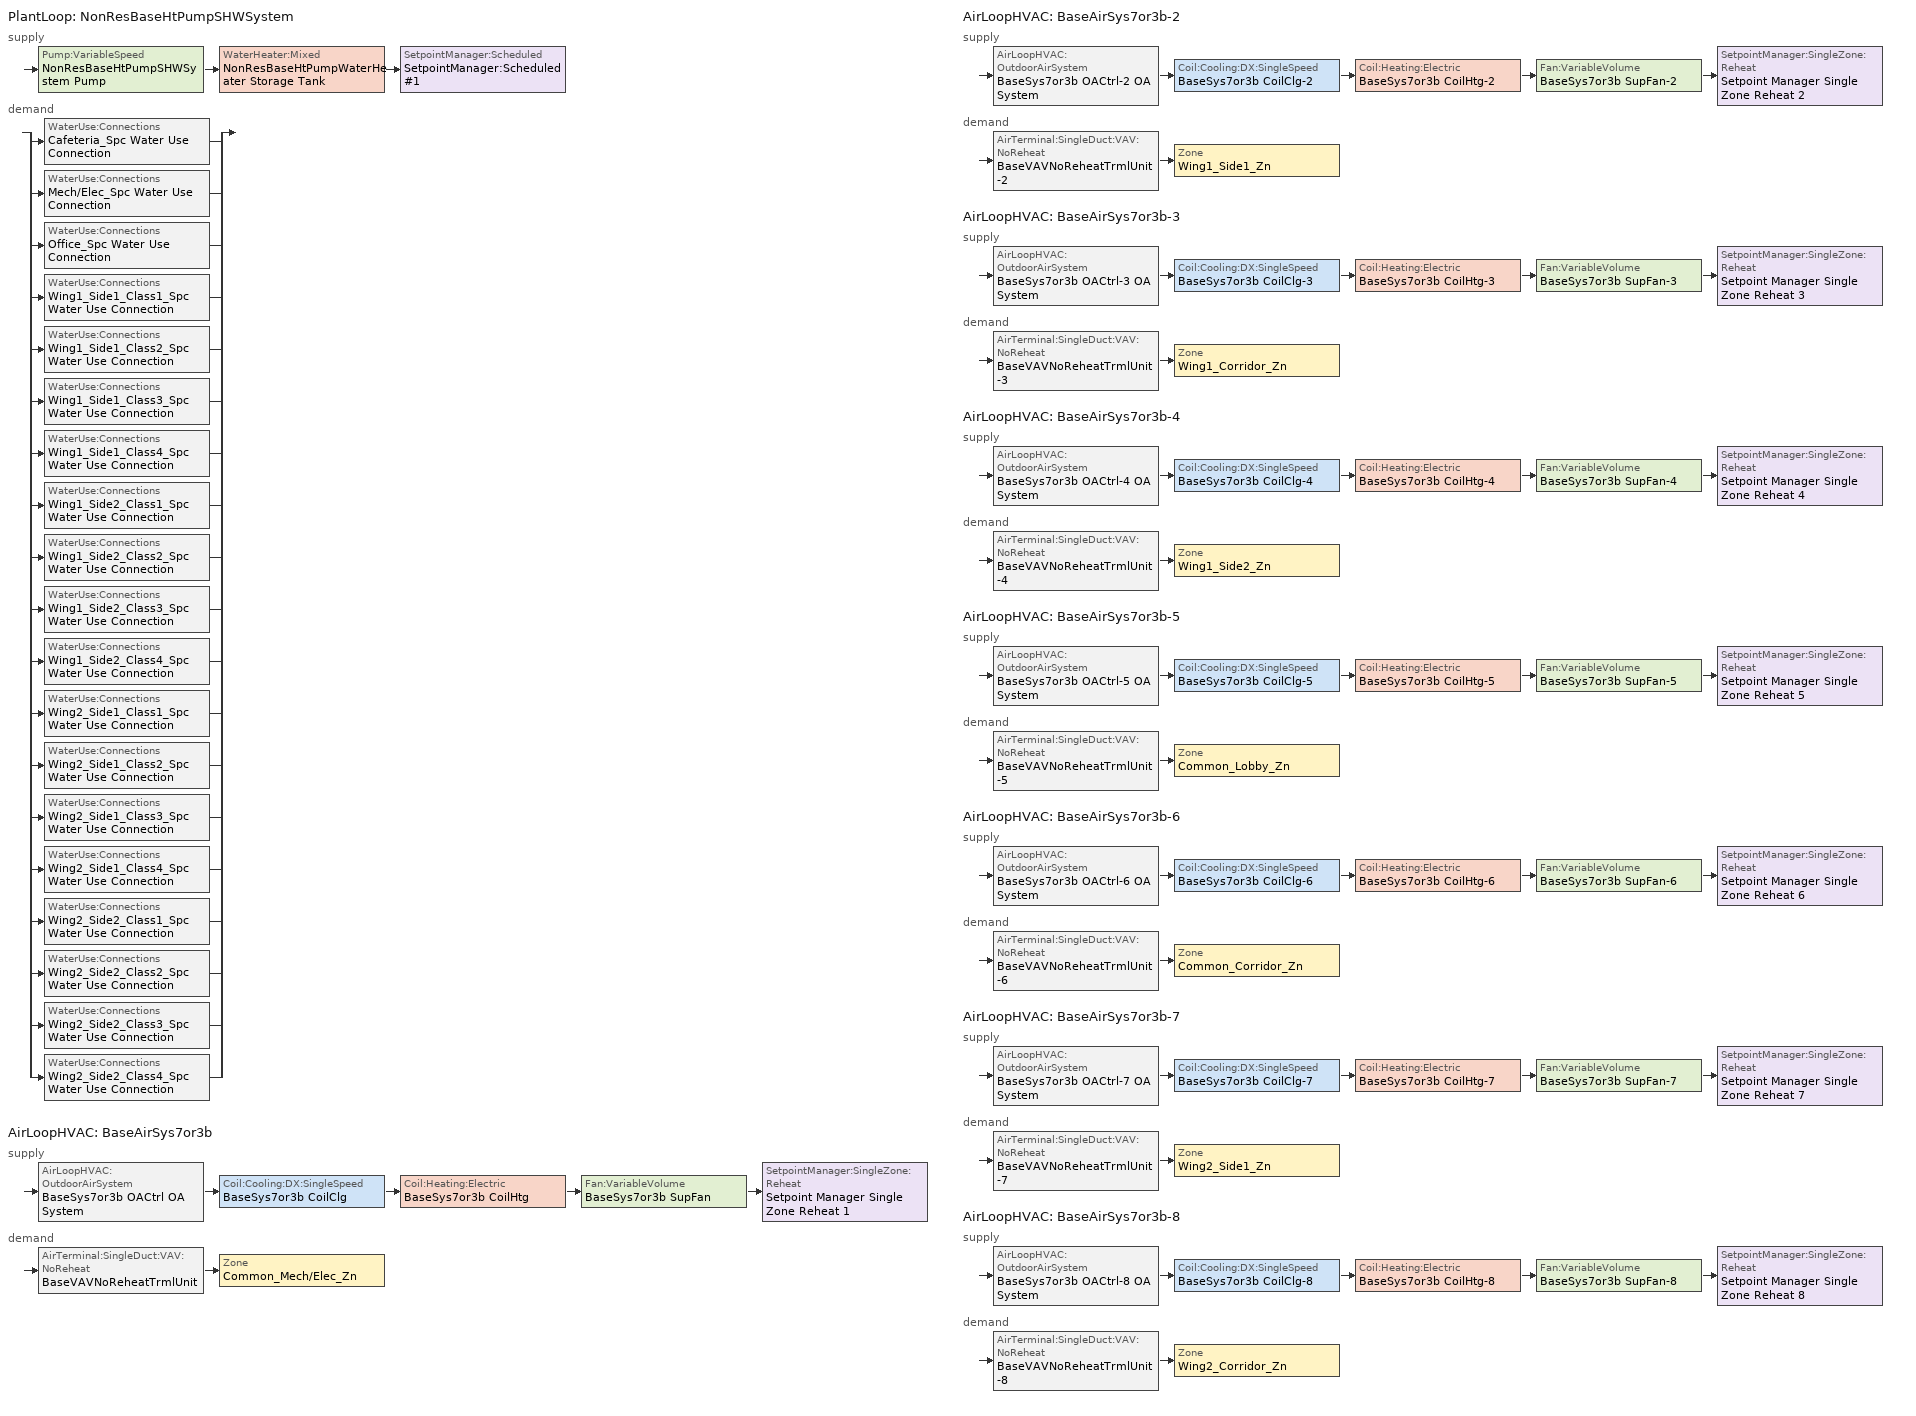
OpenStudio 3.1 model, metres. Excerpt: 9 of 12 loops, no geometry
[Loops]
PlantLoop 'NonResBaseHtPumpSHWSystem'
 supply: Pump:VariableSpeed 'NonResBaseHtPumpSHWSystem Pump' > WaterHeater:Mixed 'NonResBaseHtPumpWaterHeater Storage Tank' > SetpointManager:Scheduled 'SetpointManager:Scheduled #1'
 demand: split
  | WaterUse:Connections 'Cafeteria_Spc Water Use Connection'
  | WaterUse:Connections 'Mech/Elec_Spc Water Use Connection'
  | WaterUse:Connections 'Office_Spc Water Use Connection'
  | WaterUse:Connections 'Wing1_Side1_Class1_Spc Water Use Connection'
  | WaterUse:Connections 'Wing1_Side1_Class2_Spc Water Use Connection'
  | WaterUse:Connections 'Wing1_Side1_Class3_Spc Water Use Connection'
  | WaterUse:Connections 'Wing1_Side1_Class4_Spc Water Use Connection'
  | WaterUse:Connections 'Wing1_Side2_Class1_Spc Water Use Connection'
  | WaterUse:Connections 'Wing1_Side2_Class2_Spc Water Use Connection'
  | WaterUse:Connections 'Wing1_Side2_Class3_Spc Water Use Connection'
  | WaterUse:Connections 'Wing1_Side2_Class4_Spc Water Use Connection'
  | WaterUse:Connections 'Wing2_Side1_Class1_Spc Water Use Connection'
  | WaterUse:Connections 'Wing2_Side1_Class2_Spc Water Use Connection'
  | WaterUse:Connections 'Wing2_Side1_Class3_Spc Water Use Connection'
  | WaterUse:Connections 'Wing2_Side1_Class4_Spc Water Use Connection'
  | WaterUse:Connections 'Wing2_Side2_Class1_Spc Water Use Connection'
  | WaterUse:Connections 'Wing2_Side2_Class2_Spc Water Use Connection'
  | WaterUse:Connections 'Wing2_Side2_Class3_Spc Water Use Connection'
  | WaterUse:Connections 'Wing2_Side2_Class4_Spc Water Use Connection'
AirLoopHVAC 'BaseAirSys7or3b'
 supply: AirLoopHVAC:OutdoorAirSystem 'BaseSys7or3b OACtrl OA System' > Coil:Cooling:DX:SingleSpeed 'BaseSys7or3b CoilClg' > Coil:Heating:Electric 'BaseSys7or3b CoilHtg' > Fan:VariableVolume 'BaseSys7or3b SupFan' > SetpointManager:SingleZone:Reheat 'Setpoint Manager Single Zone Reheat 1'
 demand: AirTerminal:SingleDuct:VAV:NoReheat 'BaseVAVNoReheatTrmlUnit' > Zone 'Common_Mech/Elec_Zn'
AirLoopHVAC 'BaseAirSys7or3b-2'
 supply: AirLoopHVAC:OutdoorAirSystem 'BaseSys7or3b OACtrl-2 OA System' > Coil:Cooling:DX:SingleSpeed 'BaseSys7or3b CoilClg-2' > Coil:Heating:Electric 'BaseSys7or3b CoilHtg-2' > Fan:VariableVolume 'BaseSys7or3b SupFan-2' > SetpointManager:SingleZone:Reheat 'Setpoint Manager Single Zone Reheat 2'
 demand: AirTerminal:SingleDuct:VAV:NoReheat 'BaseVAVNoReheatTrmlUnit-2' > Zone 'Wing1_Side1_Zn'
AirLoopHVAC 'BaseAirSys7or3b-3'
 supply: AirLoopHVAC:OutdoorAirSystem 'BaseSys7or3b OACtrl-3 OA System' > Coil:Cooling:DX:SingleSpeed 'BaseSys7or3b CoilClg-3' > Coil:Heating:Electric 'BaseSys7or3b CoilHtg-3' > Fan:VariableVolume 'BaseSys7or3b SupFan-3' > SetpointManager:SingleZone:Reheat 'Setpoint Manager Single Zone Reheat 3'
 demand: AirTerminal:SingleDuct:VAV:NoReheat 'BaseVAVNoReheatTrmlUnit-3' > Zone 'Wing1_Corridor_Zn'
AirLoopHVAC 'BaseAirSys7or3b-4'
 supply: AirLoopHVAC:OutdoorAirSystem 'BaseSys7or3b OACtrl-4 OA System' > Coil:Cooling:DX:SingleSpeed 'BaseSys7or3b CoilClg-4' > Coil:Heating:Electric 'BaseSys7or3b CoilHtg-4' > Fan:VariableVolume 'BaseSys7or3b SupFan-4' > SetpointManager:SingleZone:Reheat 'Setpoint Manager Single Zone Reheat 4'
 demand: AirTerminal:SingleDuct:VAV:NoReheat 'BaseVAVNoReheatTrmlUnit-4' > Zone 'Wing1_Side2_Zn'
AirLoopHVAC 'BaseAirSys7or3b-5'
 supply: AirLoopHVAC:OutdoorAirSystem 'BaseSys7or3b OACtrl-5 OA System' > Coil:Cooling:DX:SingleSpeed 'BaseSys7or3b CoilClg-5' > Coil:Heating:Electric 'BaseSys7or3b CoilHtg-5' > Fan:VariableVolume 'BaseSys7or3b SupFan-5' > SetpointManager:SingleZone:Reheat 'Setpoint Manager Single Zone Reheat 5'
 demand: AirTerminal:SingleDuct:VAV:NoReheat 'BaseVAVNoReheatTrmlUnit-5' > Zone 'Common_Lobby_Zn'
AirLoopHVAC 'BaseAirSys7or3b-6'
 supply: AirLoopHVAC:OutdoorAirSystem 'BaseSys7or3b OACtrl-6 OA System' > Coil:Cooling:DX:SingleSpeed 'BaseSys7or3b CoilClg-6' > Coil:Heating:Electric 'BaseSys7or3b CoilHtg-6' > Fan:VariableVolume 'BaseSys7or3b SupFan-6' > SetpointManager:SingleZone:Reheat 'Setpoint Manager Single Zone Reheat 6'
 demand: AirTerminal:SingleDuct:VAV:NoReheat 'BaseVAVNoReheatTrmlUnit-6' > Zone 'Common_Corridor_Zn'
AirLoopHVAC 'BaseAirSys7or3b-7'
 supply: AirLoopHVAC:OutdoorAirSystem 'BaseSys7or3b OACtrl-7 OA System' > Coil:Cooling:DX:SingleSpeed 'BaseSys7or3b CoilClg-7' > Coil:Heating:Electric 'BaseSys7or3b CoilHtg-7' > Fan:VariableVolume 'BaseSys7or3b SupFan-7' > SetpointManager:SingleZone:Reheat 'Setpoint Manager Single Zone Reheat 7'
 demand: AirTerminal:SingleDuct:VAV:NoReheat 'BaseVAVNoReheatTrmlUnit-7' > Zone 'Wing2_Side1_Zn'
AirLoopHVAC 'BaseAirSys7or3b-8'
 supply: AirLoopHVAC:OutdoorAirSystem 'BaseSys7or3b OACtrl-8 OA System' > Coil:Cooling:DX:SingleSpeed 'BaseSys7or3b CoilClg-8' > Coil:Heating:Electric 'BaseSys7or3b CoilHtg-8' > Fan:VariableVolume 'BaseSys7or3b SupFan-8' > SetpointManager:SingleZone:Reheat 'Setpoint Manager Single Zone Reheat 8'
 demand: AirTerminal:SingleDuct:VAV:NoReheat 'BaseVAVNoReheatTrmlUnit-8' > Zone 'Wing2_Corridor_Zn'
[SizingPeriod:DesignDay] Barometric Pressure {Pa}=101284; Wind Speed {m/s}=2.3; Wind Direction {deg}=220; Sky Clearness=0; Rain Indicator=0; Snow Indicator=0; Day of Month=21; Day Type=SummerDesignDay; Daylight Saving Time Indicator=0; Humidity Indicating Type=Wetbulb; Dry-Bulb Temperature Range Modifier Type=DefaultMultipliers; Solar Model Indicator=ASHRAETau
Name | Maximum Dry-Bulb Temperature {C} | Daily Dry-Bulb Temperature Range {deltaC} | Humidity Indicating Conditions at Maximum Dry-Bulb | Month | ASHRAE Taub | ASHRAE Taud
SACRAMENTO EXECUTIVE  September .4% Condns DB=>MCWB | 37.9 | 16.8 | 19.8 | 9 | 0.351 | 2.437
SACRAMENTO EXECUTIVE  October .4% Condns DB=>MCWB | 33.5 | 14.6 | 18.2 | 10 | 0.345 | 2.463
SACRAMENTO EXECUTIVE  November .4% Condns DB=>MCWB | 25.4 | 11.3 | 15.3 | 11 | 0.331 | 2.486
[Sizing:Zone] Zone Cooling Design Supply Air Temperature {C}=14; Zone Heating Design Supply Air Temperature {C}=40; Zone Cooling Design Supply Air Humidity Ratio {kg-H2O/kg-air}=0.0085; Zone Heating Design Supply Air Humidity Ratio {kg-H2O/kg-air}=0.008; Zone Heating Sizing Factor=1; Zone Cooling Sizing Factor=1; Cooling Design Air Flow Method=DesignDay; Cooling Minimum Air Flow per Zone Floor Area {m3/s-m2}=0; Cooling Minimum Air Flow {m3/s}=0; Cooling Minimum Air Flow Fraction=0; Heating Maximum Air Flow per Zone Floor Area {m3/s-m2}=0; Heating Maximum Air Flow {m3/s}=0; Account for Dedicated Outdoor Air System=No; Dedicated Outdoor Air System Control Strategy=NeutralSupplyAir; Dedicated Outdoor Air Low Setpoint Temperature for Design {C}=autosize; Dedicated Outdoor Air High Setpoint Temperature for Design {C}=autosize
Name | Zone Cooling Design Supply Air Temperature Input Method | Zone Cooling Design Supply Air Temperature Difference {deltaC} | Zone Heating Design Supply Air Temperature Input Method | Zone Heating Design Supply Air Temperature Difference {deltaC} | Heating Design Air Flow Method | Heating Maximum Air Flow Fraction
Common_Restroom_Zn | SupplyAirTemperature | 11.11 | SupplyAirTemperature | 11.11 | DesignDay | 0
Common_Mech/Elec_Zn; Wing1_Side1_Zn; Wing1_Corridor_Zn; Wing1_Side2_Zn; Common_Lobby_Zn; Common_Corridor_Zn; Wing2_Side1_Zn; Wing2_Corridor_Zn | TemperatureDifference | 11.1111 | TemperatureDifference | 13.8889 | DesignDayWithLimit | 0.5
[Zone equipment]
Common_Restroom_Zn: Common_Restroom_Zn BaseExhFan
Common_Mech/Elec_Zn: BaseVAVNoReheatTrmlUnit
Wing1_Side1_Zn: BaseVAVNoReheatTrmlUnit-2
Wing1_Corridor_Zn: BaseVAVNoReheatTrmlUnit-3
Wing1_Side2_Zn: BaseVAVNoReheatTrmlUnit-4
Common_Lobby_Zn: BaseVAVNoReheatTrmlUnit-5
Common_Corridor_Zn: BaseVAVNoReheatTrmlUnit-6
Wing2_Side1_Zn: BaseVAVNoReheatTrmlUnit-7
Wing2_Corridor_Zn: BaseVAVNoReheatTrmlUnit-8
[PlantLoop]
NonResBaseHtPumpSHWSystem: Glycol Concentration=0; Plant Loop Volume {m3}=Autocalculate; Load Distribution Scheme=Optimal
[Sizing:Plant]
NonResBaseHtPumpSHWSystem: Loop Type=Heating; Design Loop Exit Temperature {C}=57.2222; Loop Design Temperature Difference {deltaC}=44.4444; Sizing Option=NonCoincident; Zone Timesteps in Averaging Window=1; Coincident Sizing Factor Mode=None
[WaterHeater:HeatPump]
NonResBaseHtPumpWaterHeater: Availability Schedule=Always On Discrete; Compressor Setpoint Temperature Schedule=NonResBaseHtPumpWaterHeater Compressor Setpoint Temp; Dead Band Temperature Difference {deltaC}=2.77778; Condenser Water Flow Rate {m3/s}=autosize; Evaporator Air Flow Rate {m3/s}=0.81149; Inlet Air Configuration=OutdoorAirOnly; Inlet Air Temperature Schedule=Schedule:Ruleset #4; Inlet Air Humidity Schedule=Schedule:Ruleset #5; Tank=NonResBaseHtPumpWaterHeater Storage Tank; DX Coil=NonResBaseHtPumpWaterHeater Heating Coil; Minimum Inlet Air Temperature for Compressor Operation {C}=4.44444; Maximum Inlet Air Temperature for Compressor Operation {C}=93.8889; Compressor Location=Outdoors; Compressor Ambient Temperature Schedule=Schedule:Ruleset #6; Fan=NonResBaseHtPumpWaterHeater Fan; Fan Placement=DrawThrough; On Cycle Parasitic Electric Load {W}=0; Off Cycle Parasitic Electric Load {W}=0; Parasitic Heat Rejection Location=Outdoors; Inlet Air Mixer Schedule=Schedule:Ruleset #3; Control Sensor Location In Stratified Tank=Heater1
[Coil:WaterHeating:AirToWaterHeatPump]
NonResBaseHtPumpWaterHeater Heating Coil: Rated Heating Capacity {W}=13430.1; Rated COP {W/W}=2.04914; Rated Sensible Heat Ratio=0.85; Rated Evaporator Inlet Air Dry-Bulb Temperature {C}=19.7222; Rated Evaporator Inlet Air Wet-Bulb Temperature {C}=13.5; Rated Condenser Inlet Water Temperature {C}=57.5; Rated Evaporator Air Flow Rate {m3/s}=0.81149; Rated Condenser Water Flow Rate {m3/s}=autosize; Evaporator Fan Power Included in Rated COP=Yes; Condenser Pump Power Included in Rated COP=Yes; Condenser Pump Heat Included in Rated Heating Capacity and Rated COP=Yes; Condenser Water Pump Power {W}=393.257; Fraction of Condenser Pump Heat to Water=0.2; Crankcase Heater Capacity {W}=0; Maximum Ambient Temperature for Crankcase Heater Operation {C}=10; Evaporator Air Temperature Type for Curve Objects=DryBulbTemperature; Heating Capacity Function of Temperature Curve=WtrHtrHtPumpQRatio_fTdbTdbSI; Heating Capacity Function of Air Flow Fraction Curve=Constant1Quad; Heating Capacity Function of Water Flow Fraction Curve=Constant1Quad; Heating COP Function of Temperature Curve=WtrHtrHtPumpCOP_fTdbTdbSI; Heating COP Function of Air Flow Fraction Curve=Constant1Quad; Heating COP Function of Water Flow Fraction Curve=Constant1Quad; Part Load Fraction Correlation Curve=Curve:Quadratic #1
[WaterHeater:Mixed]
NonResBaseHtPumpWaterHeater Storage Tank: Tank Volume {m3}=0.168757; Setpoint Temperature Schedule=NonResBaseHtPumpWaterHeater Storage Tank Setpoint; Deadband Temperature Difference {deltaC}=1.11111; Maximum Temperature Limit {C}=82.22; Heater Control Type=Cycle; Heater Maximum Capacity {W}=13430.1; Heater Minimum Capacity {W}=0; Heater Ignition Minimum Flow Rate {m3/s}=0; Heater Ignition Delay {s}=0; Heater Fuel Type=Electricity; Heater Thermal Efficiency=1; Part Load Factor Curve=Constant1Cubic; Off Cycle Parasitic Fuel Consumption Rate {W}=0; Off Cycle Parasitic Heat Fraction to Tank=0.8; On Cycle Parasitic Fuel Consumption Rate {W}=0; On Cycle Parasitic Heat Fraction to Tank=0.8; Ambient Temperature Indicator=Outdoors; Ambient Temperature Schedule=Schedule:Ruleset #1; Off Cycle Loss Coefficient to Ambient Temperature {W/K}=5.13064; Off Cycle Loss Fraction to Thermal Zone=1; On Cycle Loss Coefficient to Ambient Temperature {W/K}=6; On Cycle Loss Fraction to Thermal Zone=1; Use Side Effectiveness=1; Source Side Effectiveness=1; Use Side Design Flow Rate {m3/s}=autosize; Source Side Design Flow Rate {m3/s}=autosize; Indirect Water Heating Recovery Time {hr}=1.5; Source Side Flow Control Mode=IndirectHeatPrimarySetpoint
[Fan:OnOff]
NonResBaseHtPumpWaterHeater Fan: Availability Schedule=Always On Discrete; Fan Total Efficiency=0.5; Pressure Rise {Pa}=309.089; Maximum Flow Rate {m3/s}=0.81149; Motor Efficiency=0.85; Motor In Airstream Fraction=1; Fan Power Ratio Function of Speed Ratio Curve=Constant1Cubic; Fan Efficiency Ratio Function of Speed Ratio Curve=Constant1Quad
[Pump:VariableSpeed]
NonResBaseHtPumpSHWSystem Pump: Rated Pump Head {Pa}=0; Pump Control Type=Intermittent; Skin Loss Radiative Fraction=0.5; Design Power Sizing Method=PowerPerFlowPerPressure; Design Electric Power per Unit Flow Rate {W/(m3/s)}=348701.1; Design Shaft Power per Unit Flow Rate per Unit Head {W-s/m3-Pa}=1.28205; Design Minimum Flow Rate Fraction=0
[SetpointManager:Scheduled]
SetpointManager:Scheduled #1: Control Variable=Temperature; Schedule=NonResBaseHtPumpSHWSystem Supply Temp Schedule; Setpoint Node or NodeList=NonResBaseHtPumpSHWSystem Supply Mixer Outlet Node
[WaterUse:Connections] Drain Water Heat Exchanger Type=None; Drain Water Heat Exchanger Destination=Plant
Name | Water Use Equipment Name 1
Cafeteria_Spc Water Use Connection | Cafeteria_Spc Water Use Equipment
Mech/Elec_Spc Water Use Connection | Mech/Elec_Spc Water Use Equipment
Office_Spc Water Use Connection | Office_Spc Water Use Equipment
Wing1_Side1_Class1_Spc Water Use Connection | Wing1_Side1_Class1_Spc Water Use Equipment
Wing1_Side1_Class2_Spc Water Use Connection | Wing1_Side1_Class2_Spc Water Use Equipment
Wing1_Side1_Class3_Spc Water Use Connection | Wing1_Side1_Class3_Spc Water Use Equipment
Wing1_Side1_Class4_Spc Water Use Connection | Wing1_Side1_Class4_Spc Water Use Equipment
Wing1_Side2_Class1_Spc Water Use Connection | Wing1_Side2_Class1_Spc Water Use Equipment
Wing1_Side2_Class2_Spc Water Use Connection | Wing1_Side2_Class2_Spc Water Use Equipment
Wing1_Side2_Class3_Spc Water Use Connection | Wing1_Side2_Class3_Spc Water Use Equipment
Wing1_Side2_Class4_Spc Water Use Connection | Wing1_Side2_Class4_Spc Water Use Equipment
Wing2_Side1_Class1_Spc Water Use Connection | Wing2_Side1_Class1_Spc Water Use Equipment
Wing2_Side1_Class2_Spc Water Use Connection | Wing2_Side1_Class2_Spc Water Use Equipment
Wing2_Side1_Class3_Spc Water Use Connection | Wing2_Side1_Class3_Spc Water Use Equipment
Wing2_Side1_Class4_Spc Water Use Connection | Wing2_Side1_Class4_Spc Water Use Equipment
Wing2_Side2_Class1_Spc Water Use Connection | Wing2_Side2_Class1_Spc Water Use Equipment
Wing2_Side2_Class2_Spc Water Use Connection | Wing2_Side2_Class2_Spc Water Use Equipment
Wing2_Side2_Class3_Spc Water Use Connection | Wing2_Side2_Class3_Spc Water Use Equipment
Wing2_Side2_Class4_Spc Water Use Connection | Wing2_Side2_Class4_Spc Water Use Equipment
[WaterUse:Equipment:Definition]
Name | Peak Flow Rate {m3/s} | Target Temperature Schedule
Cafeteria_Spc Water Use Definition | 5.79381e-05 | Cafeteria_Spc Target SHW Temp
Mech/Elec_Spc Water Use Definition | 1.2676e-07 | Mech/Elec_Spc Target SHW Temp
Office_Spc Water Use Definition | 2.08326e-06 | Office_Spc Target SHW Temp
Wing1_Side1_Class1_Spc Water Use Definition | 3.56526e-06 | Wing1_Side1_Class1_Spc Target SHW Temp
Wing1_Side1_Class2_Spc Water Use Definition | 3.56526e-06 | Wing1_Side1_Class2_Spc Target SHW Temp
Wing1_Side1_Class3_Spc Water Use Definition | 3.56526e-06 | Wing1_Side1_Class3_Spc Target SHW Temp
Wing1_Side1_Class4_Spc Water Use Definition | 3.56531e-06 | Wing1_Side1_Class4_Spc Target SHW Temp
Wing1_Side2_Class1_Spc Water Use Definition | 3.56526e-06 | Wing1_Side2_Class1_Spc Target SHW Temp
Wing1_Side2_Class2_Spc Water Use Definition | 3.56526e-06 | Wing1_Side2_Class2_Spc Target SHW Temp
Wing1_Side2_Class3_Spc Water Use Definition | 3.56526e-06 | Wing1_Side2_Class3_Spc Target SHW Temp
Wing1_Side2_Class4_Spc Water Use Definition | 3.56531e-06 | Wing1_Side2_Class4_Spc Target SHW Temp
Wing2_Side1_Class1_Spc Water Use Definition | 3.56521e-06 | Wing2_Side1_Class1_Spc Target SHW Temp
Wing2_Side1_Class2_Spc Water Use Definition | 3.56521e-06 | Wing2_Side1_Class2_Spc Target SHW Temp
Wing2_Side1_Class3_Spc Water Use Definition | 3.56521e-06 | Wing2_Side1_Class3_Spc Target SHW Temp
Wing2_Side1_Class4_Spc Water Use Definition | 3.56525e-06 | Wing2_Side1_Class4_Spc Target SHW Temp
Wing2_Side2_Class1_Spc Water Use Definition | 3.56528e-06 | Wing2_Side2_Class1_Spc Target SHW Temp
Wing2_Side2_Class2_Spc Water Use Definition | 3.56528e-06 | Wing2_Side2_Class2_Spc Target SHW Temp
Wing2_Side2_Class3_Spc Water Use Definition | 3.56528e-06 | Wing2_Side2_Class3_Spc Target SHW Temp
Wing2_Side2_Class4_Spc Water Use Definition | 3.56532e-06 | Wing2_Side2_Class4_Spc Target SHW Temp
[WaterUse:Equipment] Flow Rate Fraction Schedule=SchoolServiceHotWater
Name | Water Use Equipment Definition
Cafeteria_Spc Water Use Equipment | Cafeteria_Spc Water Use Definition
Mech/Elec_Spc Water Use Equipment | Mech/Elec_Spc Water Use Definition
Office_Spc Water Use Equipment | Office_Spc Water Use Definition
Wing1_Side1_Class1_Spc Water Use Equipment | Wing1_Side1_Class1_Spc Water Use Definition
Wing1_Side1_Class2_Spc Water Use Equipment | Wing1_Side1_Class2_Spc Water Use Definition
Wing1_Side1_Class3_Spc Water Use Equipment | Wing1_Side1_Class3_Spc Water Use Definition
Wing1_Side1_Class4_Spc Water Use Equipment | Wing1_Side1_Class4_Spc Water Use Definition
Wing1_Side2_Class1_Spc Water Use Equipment | Wing1_Side2_Class1_Spc Water Use Definition
Wing1_Side2_Class2_Spc Water Use Equipment | Wing1_Side2_Class2_Spc Water Use Definition
Wing1_Side2_Class3_Spc Water Use Equipment | Wing1_Side2_Class3_Spc Water Use Definition
Wing1_Side2_Class4_Spc Water Use Equipment | Wing1_Side2_Class4_Spc Water Use Definition
Wing2_Side1_Class1_Spc Water Use Equipment | Wing2_Side1_Class1_Spc Water Use Definition
Wing2_Side1_Class2_Spc Water Use Equipment | Wing2_Side1_Class2_Spc Water Use Definition
Wing2_Side1_Class3_Spc Water Use Equipment | Wing2_Side1_Class3_Spc Water Use Definition
Wing2_Side1_Class4_Spc Water Use Equipment | Wing2_Side1_Class4_Spc Water Use Definition
Wing2_Side2_Class1_Spc Water Use Equipment | Wing2_Side2_Class1_Spc Water Use Definition
Wing2_Side2_Class2_Spc Water Use Equipment | Wing2_Side2_Class2_Spc Water Use Definition
Wing2_Side2_Class3_Spc Water Use Equipment | Wing2_Side2_Class3_Spc Water Use Definition
Wing2_Side2_Class4_Spc Water Use Equipment | Wing2_Side2_Class4_Spc Water Use Definition
[AirLoopHVAC] Availability Schedule=SchoolHVACAvail; Design Supply Air Flow Rate {m3/s}=autosize; Design Return Air Flow Fraction of Supply Air Flow=1
BaseAirSys7or3b; BaseAirSys7or3b-2; BaseAirSys7or3b-3; BaseAirSys7or3b-4; BaseAirSys7or3b-5; BaseAirSys7or3b-6; BaseAirSys7or3b-7; BaseAirSys7or3b-8
[Sizing:System] Type of Load to Size On=Sensible; Design Outdoor Air Flow Rate {m3/s}=Autosize; Central Heating Maximum System Air Flow Ratio=0.5; Preheat Design Temperature {C}=5.68434e-14; Preheat Design Humidity Ratio {kg-H2O/kg-Air}=0; Precool Design Temperature {C}=5.68434e-14; Precool Design Humidity Ratio {kg-H2O/kg-Air}=0; Central Cooling Design Supply Air Temperature {C}=12.7778; Central Heating Design Supply Air Temperature {C}=35; Sizing Option=NonCoincident; 100% Outdoor Air in Cooling=No; 100% Outdoor Air in Heating=No; Central Cooling Design Supply Air Humidity Ratio {kg-H2O/kg-Air}=0.0085; Central Heating Design Supply Air Humidity Ratio {kg-H2O/kg-Air}=0.008; Cooling Design Air Flow Method=DesignDay; Cooling Design Air Flow Rate {m3/s}=0; Heating Design Air Flow Method=DesignDay; Heating Design Air Flow Rate {m3/s}=0; System Outdoor Air Method=ZoneSum; Zone Maximum Outdoor Air Fraction=1; Cooling Supply Air Flow Rate Per Floor Area {m3/s-m2}=0.00996765; Cooling Fraction of Autosized Cooling Supply Air Flow Rate=1; Cooling Supply Air Flow Rate Per Unit Cooling Capacity {m3/s-W}=3.94755e-05; Heating Supply Air Flow Rate Per Floor Area {m3/s-m2}=0.00996765; Heating Fraction of Autosized Heating Supply Air Flow Rate=1; Heating Fraction of Autosized Cooling Supply Air Flow Rate=1; Heating Supply Air Flow Rate Per Unit Heating Capacity {m3/s-W}=3.15882e-05; Cooling Design Capacity Method=CoolingDesignCapacity; Cooling Design Capacity {W}=autosize; Cooling Design Capacity Per Floor Area {W/m2}=234.7; Fraction of Autosized Cooling Design Capacity=1; Heating Design Capacity Method=HeatingDesignCapacity; Heating Design Capacity {W}=autosize; Heating Design Capacity Per Floor Area {W/m2}=157; Fraction of Autosized Heating Design Capacity=1; Central Cooling Capacity Control Method=OnOff
BaseAirSys7or3b; BaseAirSys7or3b-2; BaseAirSys7or3b-3; BaseAirSys7or3b-4; BaseAirSys7or3b-5; BaseAirSys7or3b-6; BaseAirSys7or3b-7; BaseAirSys7or3b-8
[AvailabilityManager:NightCycle] Applicability Schedule=Always On Discrete; Control Type=CycleOnControlZone; Thermostat Tolerance {deltaC}=1.11111; Cycling Run Time Control Type=ThermostatWithMinimumRunTime; Cycling Run Time {s}=900
Availability Manager Night Cycle 1; Availability Manager Night Cycle 2; Availability Manager Night Cycle 3; Availability Manager Night Cycle 4; Availability Manager Night Cycle 5; Availability Manager Night Cycle 6; Availability Manager Night Cycle 7; Availability Manager Night Cycle 8; Availability Manager Night Cycle 9; Availability Manager Night Cycle 10; Availability Manager Night Cycle 11
[Fan:VariableVolume] Availability Schedule=Always On Discrete; Fan Total Efficiency=1; Pressure Rise {Pa}=0; Maximum Flow Rate {m3/s}=Autosize; Fan Power Minimum Flow Rate Input Method=FixedFlowRate; Fan Power Minimum Flow Fraction=0; Fan Power Minimum Air Flow Rate {m3/s}=0; Motor Efficiency=1; Motor In Airstream Fraction=1; Fan Power Coefficient 1=0.027828; Fan Power Coefficient 2=0.026583; Fan Power Coefficient 3=-0.087069; Fan Power Coefficient 4=1.03092; Fan Power Coefficient 5=0
BaseSys7or3b SupFan; BaseSys7or3b SupFan-2; BaseSys7or3b SupFan-3; BaseSys7or3b SupFan-4; BaseSys7or3b SupFan-5; BaseSys7or3b SupFan-6; BaseSys7or3b SupFan-7; BaseSys7or3b SupFan-8
[Coil:Heating:Electric] Availability Schedule=Always On Discrete
BaseSys7or3b CoilHtg; BaseSys7or3b CoilHtg-2; BaseSys7or3b CoilHtg-3; BaseSys7or3b CoilHtg-4; BaseSys7or3b CoilHtg-5; BaseSys7or3b CoilHtg-6; BaseSys7or3b CoilHtg-7; BaseSys7or3b CoilHtg-8
[Coil:Cooling:DX:SingleSpeed] Availability Schedule=Always On Discrete; Rated Total Cooling Capacity {W}=autosize; Rated Sensible Heat Ratio=autosize; Rated COP {W/W}=3; Rated Air Flow Rate {m3/s}=autosize; Rated Evaporator Fan Power Per Volume Flow Rate {W/(m3/s)}=773.3; Total Cooling Capacity Function of Temperature Curve=CoilClgDXQRatio_fTwbToadbSI; Total Cooling Capacity Function of Flow Fraction Curve=CoilClgDXSnglQRatio_fCFMRatio; Energy Input Ratio Function of Temperature Curve=CoilClgDXEIRRatio_fTwbToadbSI; Energy Input Ratio Function of Flow Fraction Curve=CoilClgDXSnglEIRRatio_fCFMRatio; Part Load Fraction Correlation Curve=CoilClgDXEIRRatio_fQFrac; Minimum Outdoor Dry-Bulb Temperature for Compressor Operation {C}=-25; Condenser Type=AirCooled; Evaporative Condenser Effectiveness=0; Evaporative Condenser Air Flow Rate {m3/s}=Autosize; Evaporative Condenser Pump Rated Power Consumption {W}=Autosize; Crankcase Heater Capacity {W}=0; Maximum Outdoor Dry-Bulb Temperature for Crankcase Heater Operation {C}=0; Basin Heater Capacity {W/K}=0; Basin Heater Setpoint Temperature {C}=10
BaseSys7or3b CoilClg; BaseSys7or3b CoilClg-2; BaseSys7or3b CoilClg-3; BaseSys7or3b CoilClg-4; BaseSys7or3b CoilClg-5; BaseSys7or3b CoilClg-6; BaseSys7or3b CoilClg-7; BaseSys7or3b CoilClg-8
[Controller:OutdoorAir] Minimum Outdoor Air Flow Rate {m3/s}=0; Maximum Outdoor Air Flow Rate {m3/s}=Autosize; Economizer Control Type=NoEconomizer; Economizer Control Action Type=ModulateFlow; Economizer Maximum Limit Enthalpy {J/kg}=64000; Lockout Type=NoLockout; Minimum Limit Type=FixedMinimum; High Humidity Control=No; Heat Recovery Bypass Control Type=BypassWhenOAFlowGreaterThanMinimum
Name | Minimum Outdoor Air Schedule | Controller Mechanical Ventilation
BaseSys7or3b OACtrl | BaseSys7or3b OACtrl Schedule | BaseSys7or3b OACtrl Mech Vent Controller
BaseSys7or3b OACtrl-2 | BaseSys7or3b OACtrl-2 Schedule | BaseSys7or3b OACtrl-2 Mech Vent Controller
BaseSys7or3b OACtrl-3 | BaseSys7or3b OACtrl-3 Schedule | BaseSys7or3b OACtrl-3 Mech Vent Controller
BaseSys7or3b OACtrl-4 | BaseSys7or3b OACtrl-4 Schedule | BaseSys7or3b OACtrl-4 Mech Vent Controller
BaseSys7or3b OACtrl-5 | BaseSys7or3b OACtrl-5 Schedule | BaseSys7or3b OACtrl-5 Mech Vent Controller
BaseSys7or3b OACtrl-6 | BaseSys7or3b OACtrl-6 Schedule | BaseSys7or3b OACtrl-6 Mech Vent Controller
BaseSys7or3b OACtrl-7 | BaseSys7or3b OACtrl-7 Schedule | BaseSys7or3b OACtrl-7 Mech Vent Controller
BaseSys7or3b OACtrl-8 | BaseSys7or3b OACtrl-8 Schedule | BaseSys7or3b OACtrl-8 Mech Vent Controller
[Controller:MechanicalVentilation] Availability Schedule=Always On Discrete; System Outdoor Air Method=ZoneSum
BaseSys7or3b OACtrl Mech Vent Controller; BaseSys7or3b OACtrl-2 Mech Vent Controller; BaseSys7or3b OACtrl-3 Mech Vent Controller; BaseSys7or3b OACtrl-4 Mech Vent Controller; BaseSys7or3b OACtrl-5 Mech Vent Controller; BaseSys7or3b OACtrl-6 Mech Vent Controller; BaseSys7or3b OACtrl-7 Mech Vent Controller; BaseSys7or3b OACtrl-8 Mech Vent Controller
[AirLoopHVAC:OutdoorAirSystem]
Name | Controller
BaseSys7or3b OACtrl OA System | BaseSys7or3b OACtrl
BaseSys7or3b OACtrl-2 OA System | BaseSys7or3b OACtrl-2
BaseSys7or3b OACtrl-3 OA System | BaseSys7or3b OACtrl-3
BaseSys7or3b OACtrl-4 OA System | BaseSys7or3b OACtrl-4
BaseSys7or3b OACtrl-5 OA System | BaseSys7or3b OACtrl-5
BaseSys7or3b OACtrl-6 OA System | BaseSys7or3b OACtrl-6
BaseSys7or3b OACtrl-7 OA System | BaseSys7or3b OACtrl-7
BaseSys7or3b OACtrl-8 OA System | BaseSys7or3b OACtrl-8
[SetpointManager:SingleZone:Reheat] Minimum Supply Air Temperature {C}=12.7778; Maximum Supply Air Temperature {C}=35
Name | Control Zone | Setpoint Node or NodeList
Setpoint Manager Single Zone Reheat 1 | Common_Mech/Elec_Zn | BaseSys7or3b SupFan Outlet Node
Setpoint Manager Single Zone Reheat 2 | Wing1_Side1_Zn | BaseSys7or3b SupFan-2 Outlet Node
Setpoint Manager Single Zone Reheat 3 | Wing1_Corridor_Zn | BaseSys7or3b SupFan-3 Outlet Node
Setpoint Manager Single Zone Reheat 4 | Wing1_Side2_Zn | BaseSys7or3b SupFan-4 Outlet Node
Setpoint Manager Single Zone Reheat 5 | Common_Lobby_Zn | BaseSys7or3b SupFan-5 Outlet Node
Setpoint Manager Single Zone Reheat 6 | Common_Corridor_Zn | BaseSys7or3b SupFan-6 Outlet Node
Setpoint Manager Single Zone Reheat 7 | Wing2_Side1_Zn | BaseSys7or3b SupFan-7 Outlet Node
Setpoint Manager Single Zone Reheat 8 | Wing2_Corridor_Zn | BaseSys7or3b SupFan-8 Outlet Node
[Fan:ZoneExhaust]
Common_Restroom_Zn BaseExhFan: Availability Schedule=SchoolHVACAvail; Fan Total Efficiency=0.55575; Pressure Rise {Pa}=0; Maximum Flow Rate {m3/s}=0.235974; System Availability Manager Coupling Mode=Decoupled; Balanced Exhaust Fraction Schedule=On
[AirTerminal:SingleDuct:VAV:NoReheat] Availability Schedule=Always On Discrete; Maximum Air Flow Rate {m3/s}=autosize; Zone Minimum Air Flow Input Method=FixedFlowRate; Constant Minimum Air Flow Fraction=0.3; Control For Outdoor Air=No
Name | Fixed Minimum Air Flow Rate {m3/s}
BaseVAVNoReheatTrmlUnit | 0.0316077
BaseVAVNoReheatTrmlUnit-2; BaseVAVNoReheatTrmlUnit-4 | 0.540512
BaseVAVNoReheatTrmlUnit-3; BaseVAVNoReheatTrmlUnit-6 | 0.12192
BaseVAVNoReheatTrmlUnit-5 | 0.048006
BaseVAVNoReheatTrmlUnit-7 | 0.540503
BaseVAVNoReheatTrmlUnit-8 | 0.121926
[Curve:Biquadratic]
Name | Coefficient1 Constant | Coefficient2 x | Coefficient3 x**2 | Coefficient4 y | Coefficient5 y**2 | Coefficient6 x*y | Minimum Value of x | Maximum Value of x | Minimum Value of y | Maximum Value of y | Minimum Curve Output | Maximum Curve Output
CoilClgDXQRatio_fTwbToadbSI | 0.86779 | 0.014245 | 0.000554 | -0.007569 | 3.2e-05 | -0.000191 | 13.89 | 25 | 23.89 | 46.11 | 0.77 | 1.29
CoilClgDXEIRRatio_fTwbToadbSI | 0.116709 | 0.028458 | -0.000411 | 0.021422 | 0.000162 | -0.00068 | 13.89 | 25 | 23.89 | 46.11 | 0.77 | 1.33
WtrHtrHtPumpQRatio_fTdbTdbSI | 0.563 | 0.0437 | 3.9e-05 | 0.0055 | -0.000148 | -0.000145 | -100 | 100 | 0 | 100
WtrHtrHtPumpCOP_fTdbTdbSI | 1.1332 | 0.063 | -9.8e-05 | -0.00972 | -2.1e-05 | -0.000686 | 0 | 100 | 0 | 100
[Curve:Cubic] Maximum Value of x=1; Maximum Curve Output=1
Name | Coefficient1 Constant | Coefficient2 x | Coefficient3 x**2 | Coefficient4 x**3 | Minimum Value of x | Minimum Curve Output
Constant1Cubic | 1 | 0 | 0 | 0 | 0 | 1
CoilClgDXEIRRatio_fQFrac | 0 | 5.1091 | -8.5515 | 4.4744 | 0.7 | 0.92
[Curve:Quadratic] Minimum Value of x=0
Name | Coefficient1 Constant | Coefficient2 x | Coefficient3 x**2 | Maximum Value of x | Minimum Curve Output | Maximum Curve Output
Constant1Quad | 1 | 0 | 0 | 1 | 1 | 1
CoilClgDXSnglQRatio_fCFMRatio | 0.8 | 0.2 | 0 | 100 | 0.8
CoilClgDXSnglEIRRatio_fCFMRatio | 1.156 | -0.1816 | 0.0256 | 100
Curve:Quadratic #1 | 1 | 0 | 0 | 1
[Schedule:Day]
OnDay; AllOnHVACAvailDay; BaseSys7or3b OACtrl Schedule Week 1 Summer; BaseSys7or3b OACtrl Schedule Week 1 Winter; BaseSys7or3b OACtrl-2 Schedule Week 1 Summer; BaseSys7or3b OACtrl-2 Schedule Week 1 Winter; BaseSys7or3b OACtrl-3 Schedule Week 1 Summer; BaseSys7or3b OACtrl-3 Schedule Week 1 Winter; BaseSys7or3b OACtrl-4 Schedule Week 1 Summer; BaseSys7or3b OACtrl-4 Schedule Week 1 Winter; BaseSys7or3b OACtrl-5 Schedule Week 1 Summer; BaseSys7or3b OACtrl-5 Schedule Week 1 Winter; BaseSys7or3b OACtrl-6 Schedule Week 1 Summer; BaseSys7or3b OACtrl-6 Schedule Week 1 Winter; BaseSys7or3b OACtrl-7 Schedule Week 1 Summer; BaseSys7or3b OACtrl-7 Schedule Week 1 Winter; BaseSys7or3b OACtrl-8 Schedule Week 1 Summer; BaseSys7or3b OACtrl-8 Schedule Week 1 Winter: 1, 0, 1, 2, 0, 1, 3, 0, 1, 4, 0, 1, 5, 0, 1, 6, 0, 1, 7, 0, 1, 8, 0, 1, 9, 0, 1, 10, 0, 1, 11, 0, 1, 12, 0, 1, 13, 0, 1, 14, 0, 1, 15, 0, 1, 16, 0, 1, 17, 0, 1, 18, 0, 1, 19, 0, 1, 20, 0, 1, 21, 0, 1, 22, 0, 1, 23, 0, 1, 24, 0, 1
OffDay; SchoolHVACAvailSun; BaseSys7or3b OACtrl Schedule Week 1 Sunday; BaseSys7or3b OACtrl Schedule Week 1 Holiday; BaseSys7or3b OACtrl Schedule Week 1 Custom 1; BaseSys7or3b OACtrl Schedule Week 1 Custom 2; BaseSys7or3b OACtrl-2 Schedule Week 1 Sunday; BaseSys7or3b OACtrl-2 Schedule Week 1 Holiday; BaseSys7or3b OACtrl-2 Schedule Week 1 Custom 1; BaseSys7or3b OACtrl-2 Schedule Week 1 Custom 2; BaseSys7or3b OACtrl-3 Schedule Week 1 Sunday; BaseSys7or3b OACtrl-3 Schedule Week 1 Holiday; BaseSys7or3b OACtrl-3 Schedule Week 1 Custom 1; BaseSys7or3b OACtrl-3 Schedule Week 1 Custom 2; BaseSys7or3b OACtrl-4 Schedule Week 1 Sunday; BaseSys7or3b OACtrl-4 Schedule Week 1 Holiday; BaseSys7or3b OACtrl-4 Schedule Week 1 Custom 1; BaseSys7or3b OACtrl-4 Schedule Week 1 Custom 2; BaseSys7or3b OACtrl-5 Schedule Week 1 Sunday; BaseSys7or3b OACtrl-5 Schedule Week 1 Holiday; BaseSys7or3b OACtrl-5 Schedule Week 1 Custom 1; BaseSys7or3b OACtrl-5 Schedule Week 1 Custom 2; BaseSys7or3b OACtrl-6 Schedule Week 1 Sunday; BaseSys7or3b OACtrl-6 Schedule Week 1 Holiday; BaseSys7or3b OACtrl-6 Schedule Week 1 Custom 1; BaseSys7or3b OACtrl-6 Schedule Week 1 Custom 2; BaseSys7or3b OACtrl-7 Schedule Week 1 Sunday; BaseSys7or3b OACtrl-7 Schedule Week 1 Holiday; BaseSys7or3b OACtrl-7 Schedule Week 1 Custom 1; BaseSys7or3b OACtrl-7 Schedule Week 1 Custom 2; BaseSys7or3b OACtrl-8 Schedule Week 1 Sunday; BaseSys7or3b OACtrl-8 Schedule Week 1 Holiday; BaseSys7or3b OACtrl-8 Schedule Week 1 Custom 1; BaseSys7or3b OACtrl-8 Schedule Week 1 Custom 2: 1, 0, 0, 2, 0, 0, 3, 0, 0, 4, 0, 0, 5, 0, 0, 6, 0, 0, 7, 0, 0, 8, 0, 0, 9, 0, 0, 10, 0, 0, 11, 0, 0, 12, 0, 0, 13, 0, 0, 14, 0, 0, 15, 0, 0, 16, 0, 0, 17, 0, 0, 18, 0, 0, 19, 0, 0, 20, 0, 0, 21, 0, 0, 22, 0, 0, 23, 0, 0, 24, 0, 0
SchoolServiceHotWaterSun: 1, 0, 0.03, 2, 0, 0.03, 3, 0, 0.03, 4, 0, 0.03, 5, 0, 0.03, 6, 0, 0.03, 7, 0, 0.03, 8, 0, 0.03, 9, 0, 0.05, 10, 0, 0.05, 11, 0, 0.05, 12, 0, 0.05, 13, 0, 0.05, 14, 0, 0.05, 15, 0, 0.03, 16, 0, 0.03, 17, 0, 0.03, 18, 0, 0.03, 19, 0, 0.03, 20, 0, 0.03, 21, 0, 0.03, 22, 0, 0.03, 23, 0, 0.03, 24, 0, 0.03
SchoolServiceHotWaterWD: 1, 0, 0.05, 2, 0, 0.05, 3, 0, 0.05, 4, 0, 0.05, 5, 0, 0.05, 6, 0, 0.05, 7, 0, 0.05, 8, 0, 0.1, 9, 0, 0.34, 10, 0, 0.6, 11, 0, 0.63, 12, 0, 0.72, 13, 0, 0.79, 14, 0, 0.83, 15, 0, 0.61, 16, 0, 0.65, 17, 0, 0.1, 18, 0, 0.1, 19, 0, 0.19, 20, 0, 0.25, 21, 0, 0.22, 22, 0, 0.22, 23, 0, 0.12, 24, 0, 0.09
SchoolServiceHotWaterSat: 1, 0, 0.03, 2, 0, 0.03, 3, 0, 0.03, 4, 0, 0.03, 5, 0, 0.03, 6, 0, 0.03, 7, 0, 0.03, 8, 0, 0.03, 9, 0, 0.03, 10, 0, 0.05, 11, 0, 0.05, 12, 0, 0.05, 13, 0, 0.05, 14, 0, 0.03, 15, 0, 0.03, 16, 0, 0.03, 17, 0, 0.03, 18, 0, 0.03, 19, 0, 0.03, 20, 0, 0.03, 21, 0, 0.03, 22, 0, 0.03, 23, 0, 0.03, 24, 0, 0.03
SchoolHVACAvailWD; BaseSys7or3b OACtrl Schedule Week 1 Monday; BaseSys7or3b OACtrl Schedule Week 1 Tuesday; BaseSys7or3b OACtrl Schedule Week 1 Wednesday; BaseSys7or3b OACtrl Schedule Week 1 Thursday; BaseSys7or3b OACtrl Schedule Week 1 Friday; BaseSys7or3b OACtrl-2 Schedule Week 1 Monday; BaseSys7or3b OACtrl-2 Schedule Week 1 Tuesday; BaseSys7or3b OACtrl-2 Schedule Week 1 Wednesday; BaseSys7or3b OACtrl-2 Schedule Week 1 Thursday; BaseSys7or3b OACtrl-2 Schedule Week 1 Friday; BaseSys7or3b OACtrl-3 Schedule Week 1 Monday; BaseSys7or3b OACtrl-3 Schedule Week 1 Tuesday; BaseSys7or3b OACtrl-3 Schedule Week 1 Wednesday; BaseSys7or3b OACtrl-3 Schedule Week 1 Thursday; BaseSys7or3b OACtrl-3 Schedule Week 1 Friday; BaseSys7or3b OACtrl-4 Schedule Week 1 Monday; BaseSys7or3b OACtrl-4 Schedule Week 1 Tuesday; BaseSys7or3b OACtrl-4 Schedule Week 1 Wednesday; BaseSys7or3b OACtrl-4 Schedule Week 1 Thursday; BaseSys7or3b OACtrl-4 Schedule Week 1 Friday; BaseSys7or3b OACtrl-5 Schedule Week 1 Monday; BaseSys7or3b OACtrl-5 Schedule Week 1 Tuesday; BaseSys7or3b OACtrl-5 Schedule Week 1 Wednesday; BaseSys7or3b OACtrl-5 Schedule Week 1 Thursday; BaseSys7or3b OACtrl-5 Schedule Week 1 Friday; BaseSys7or3b OACtrl-6 Schedule Week 1 Monday; BaseSys7or3b OACtrl-6 Schedule Week 1 Tuesday; BaseSys7or3b OACtrl-6 Schedule Week 1 Wednesday; BaseSys7or3b OACtrl-6 Schedule Week 1 Thursday; BaseSys7or3b OACtrl-6 Schedule Week 1 Friday; BaseSys7or3b OACtrl-7 Schedule Week 1 Monday; BaseSys7or3b OACtrl-7 Schedule Week 1 Tuesday; BaseSys7or3b OACtrl-7 Schedule Week 1 Wednesday; BaseSys7or3b OACtrl-7 Schedule Week 1 Thursday; BaseSys7or3b OACtrl-7 Schedule Week 1 Friday; BaseSys7or3b OACtrl-8 Schedule Week 1 Monday; BaseSys7or3b OACtrl-8 Schedule Week 1 Tuesday; BaseSys7or3b OACtrl-8 Schedule Week 1 Wednesday; BaseSys7or3b OACtrl-8 Schedule Week 1 Thursday; BaseSys7or3b OACtrl-8 Schedule Week 1 Friday: 1, 0, 0, 2, 0, 0, 3, 0, 0, 4, 0, 0, 5, 0, 0, 6, 0, 0, 7, 0, 1, 8, 0, 1, 9, 0, 1, 10, 0, 1, 11, 0, 1, 12, 0, 1, 13, 0, 1, 14, 0, 1, 15, 0, 1, 16, 0, 1, 17, 0, 1, 18, 0, 1, 19, 0, 1, 20, 0, 1, 21, 0, 1, 22, 0, 1, 23, 0, 0, 24, 0, 0
SchoolHVACAvailSat; BaseSys7or3b OACtrl Schedule Week 1 Saturday; BaseSys7or3b OACtrl-2 Schedule Week 1 Saturday; BaseSys7or3b OACtrl-3 Schedule Week 1 Saturday; BaseSys7or3b OACtrl-4 Schedule Week 1 Saturday; BaseSys7or3b OACtrl-5 Schedule Week 1 Saturday; BaseSys7or3b OACtrl-6 Schedule Week 1 Saturday; BaseSys7or3b OACtrl-7 Schedule Week 1 Saturday; BaseSys7or3b OACtrl-8 Schedule Week 1 Saturday: 1, 0, 0, 2, 0, 0, 3, 0, 0, 4, 0, 0, 5, 0, 0, 6, 0, 0, 7, 0, 0, 8, 0, 1, 9, 0, 1, 10, 0, 1, 11, 0, 1, 12, 0, 1, 13, 0, 1, 14, 0, 0, 15, 0, 0, 16, 0, 0, 17, 0, 0, 18, 0, 0, 19, 0, 0, 20, 0, 0, 21, 0, 0, 22, 0, 0, 23, 0, 0, 24, 0, 0
Schedule:Day #3: 24, 0, 22
Schedule:Day #5: 24, 0, 0.2
Schedule:Day #6: 24, 0, 19.7
Schedule:Day #7: 24, 0, 0.5
Schedule:Day #8: 24, 0, 21
Schedule:Day #9; Schedule:Day #10; Schedule:Day #14; Schedule:Day #16; Schedule:Day #20; Schedule:Day #22; Schedule:Day #24; Schedule:Day #26; Schedule:Day #28; Schedule:Day #30; Schedule:Day #32; Schedule:Day #34; Schedule:Day #37; Schedule:Day #39; Schedule:Day #41; Schedule:Day #43; Schedule:Day #45; Schedule:Day #47; Schedule:Day #49; Schedule:Day #51: 24, 0, 57.2222
[Schedule:Week]
SchoolServiceHotWaterWk: SchoolServiceHotWaterSun, SchoolServiceHotWaterWD, SchoolServiceHotWaterWD, SchoolServiceHotWaterWD, SchoolServiceHotWaterWD, SchoolServiceHotWaterWD, SchoolServiceHotWaterSat, SchoolServiceHotWaterSun, OnDay, OffDay, SchoolServiceHotWaterSun, SchoolServiceHotWaterSun
SchoolHVACAvailWk: SchoolHVACAvailSun, SchoolHVACAvailWD, SchoolHVACAvailWD, SchoolHVACAvailWD, SchoolHVACAvailWD, SchoolHVACAvailWD, SchoolHVACAvailSat, SchoolHVACAvailSun, AllOnHVACAvailDay, AllOnHVACAvailDay, SchoolHVACAvailSun, SchoolHVACAvailSun
OnWk: OnDay, OnDay, OnDay, OnDay, OnDay, OnDay, OnDay, OnDay, OnDay, OnDay, OnDay, OnDay
BaseSys7or3b OACtrl Schedule Week 1: BaseSys7or3b OACtrl Schedule Week 1 Sunday, BaseSys7or3b OACtrl Schedule Week 1 Monday, BaseSys7or3b OACtrl Schedule Week 1 Tuesday, BaseSys7or3b OACtrl Schedule Week 1 Wednesday, BaseSys7or3b OACtrl Schedule Week 1 Thursday, BaseSys7or3b OACtrl Schedule Week 1 Friday, BaseSys7or3b OACtrl Schedule Week 1 Saturday, BaseSys7or3b OACtrl Schedule Week 1 Holiday, BaseSys7or3b OACtrl Schedule Week 1 Summer, BaseSys7or3b OACtrl Schedule Week 1 Winter, BaseSys7or3b OACtrl Schedule Week 1 Custom 1, BaseSys7or3b OACtrl Schedule Week 1 Custom 2
BaseSys7or3b OACtrl-2 Schedule Week 1: BaseSys7or3b OACtrl-2 Schedule Week 1 Sunday, BaseSys7or3b OACtrl-2 Schedule Week 1 Monday, BaseSys7or3b OACtrl-2 Schedule Week 1 Tuesday, BaseSys7or3b OACtrl-2 Schedule Week 1 Wednesday, BaseSys7or3b OACtrl-2 Schedule Week 1 Thursday, BaseSys7or3b OACtrl-2 Schedule Week 1 Friday, BaseSys7or3b OACtrl-2 Schedule Week 1 Saturday, BaseSys7or3b OACtrl-2 Schedule Week 1 Holiday, BaseSys7or3b OACtrl-2 Schedule Week 1 Summer, BaseSys7or3b OACtrl-2 Schedule Week 1 Winter, BaseSys7or3b OACtrl-2 Schedule Week 1 Custom 1, BaseSys7or3b OACtrl-2 Schedule Week 1 Custom 2
BaseSys7or3b OACtrl-3 Schedule Week 1: BaseSys7or3b OACtrl-3 Schedule Week 1 Sunday, BaseSys7or3b OACtrl-3 Schedule Week 1 Monday, BaseSys7or3b OACtrl-3 Schedule Week 1 Tuesday, BaseSys7or3b OACtrl-3 Schedule Week 1 Wednesday, BaseSys7or3b OACtrl-3 Schedule Week 1 Thursday, BaseSys7or3b OACtrl-3 Schedule Week 1 Friday, BaseSys7or3b OACtrl-3 Schedule Week 1 Saturday, BaseSys7or3b OACtrl-3 Schedule Week 1 Holiday, BaseSys7or3b OACtrl-3 Schedule Week 1 Summer, BaseSys7or3b OACtrl-3 Schedule Week 1 Winter, BaseSys7or3b OACtrl-3 Schedule Week 1 Custom 1, BaseSys7or3b OACtrl-3 Schedule Week 1 Custom 2
BaseSys7or3b OACtrl-4 Schedule Week 1: BaseSys7or3b OACtrl-4 Schedule Week 1 Sunday, BaseSys7or3b OACtrl-4 Schedule Week 1 Monday, BaseSys7or3b OACtrl-4 Schedule Week 1 Tuesday, BaseSys7or3b OACtrl-4 Schedule Week 1 Wednesday, BaseSys7or3b OACtrl-4 Schedule Week 1 Thursday, BaseSys7or3b OACtrl-4 Schedule Week 1 Friday, BaseSys7or3b OACtrl-4 Schedule Week 1 Saturday, BaseSys7or3b OACtrl-4 Schedule Week 1 Holiday, BaseSys7or3b OACtrl-4 Schedule Week 1 Summer, BaseSys7or3b OACtrl-4 Schedule Week 1 Winter, BaseSys7or3b OACtrl-4 Schedule Week 1 Custom 1, BaseSys7or3b OACtrl-4 Schedule Week 1 Custom 2
BaseSys7or3b OACtrl-5 Schedule Week 1: BaseSys7or3b OACtrl-5 Schedule Week 1 Sunday, BaseSys7or3b OACtrl-5 Schedule Week 1 Monday, BaseSys7or3b OACtrl-5 Schedule Week 1 Tuesday, BaseSys7or3b OACtrl-5 Schedule Week 1 Wednesday, BaseSys7or3b OACtrl-5 Schedule Week 1 Thursday, BaseSys7or3b OACtrl-5 Schedule Week 1 Friday, BaseSys7or3b OACtrl-5 Schedule Week 1 Saturday, BaseSys7or3b OACtrl-5 Schedule Week 1 Holiday, BaseSys7or3b OACtrl-5 Schedule Week 1 Summer, BaseSys7or3b OACtrl-5 Schedule Week 1 Winter, BaseSys7or3b OACtrl-5 Schedule Week 1 Custom 1, BaseSys7or3b OACtrl-5 Schedule Week 1 Custom 2
BaseSys7or3b OACtrl-6 Schedule Week 1: BaseSys7or3b OACtrl-6 Schedule Week 1 Sunday, BaseSys7or3b OACtrl-6 Schedule Week 1 Monday, BaseSys7or3b OACtrl-6 Schedule Week 1 Tuesday, BaseSys7or3b OACtrl-6 Schedule Week 1 Wednesday, BaseSys7or3b OACtrl-6 Schedule Week 1 Thursday, BaseSys7or3b OACtrl-6 Schedule Week 1 Friday, BaseSys7or3b OACtrl-6 Schedule Week 1 Saturday, BaseSys7or3b OACtrl-6 Schedule Week 1 Holiday, BaseSys7or3b OACtrl-6 Schedule Week 1 Summer, BaseSys7or3b OACtrl-6 Schedule Week 1 Winter, BaseSys7or3b OACtrl-6 Schedule Week 1 Custom 1, BaseSys7or3b OACtrl-6 Schedule Week 1 Custom 2
BaseSys7or3b OACtrl-7 Schedule Week 1: BaseSys7or3b OACtrl-7 Schedule Week 1 Sunday, BaseSys7or3b OACtrl-7 Schedule Week 1 Monday, BaseSys7or3b OACtrl-7 Schedule Week 1 Tuesday, BaseSys7or3b OACtrl-7 Schedule Week 1 Wednesday, BaseSys7or3b OACtrl-7 Schedule Week 1 Thursday, BaseSys7or3b OACtrl-7 Schedule Week 1 Friday, BaseSys7or3b OACtrl-7 Schedule Week 1 Saturday, BaseSys7or3b OACtrl-7 Schedule Week 1 Holiday, BaseSys7or3b OACtrl-7 Schedule Week 1 Summer, BaseSys7or3b OACtrl-7 Schedule Week 1 Winter, BaseSys7or3b OACtrl-7 Schedule Week 1 Custom 1, BaseSys7or3b OACtrl-7 Schedule Week 1 Custom 2
BaseSys7or3b OACtrl-8 Schedule Week 1: BaseSys7or3b OACtrl-8 Schedule Week 1 Sunday, BaseSys7or3b OACtrl-8 Schedule Week 1 Monday, BaseSys7or3b OACtrl-8 Schedule Week 1 Tuesday, BaseSys7or3b OACtrl-8 Schedule Week 1 Wednesday, BaseSys7or3b OACtrl-8 Schedule Week 1 Thursday, BaseSys7or3b OACtrl-8 Schedule Week 1 Friday, BaseSys7or3b OACtrl-8 Schedule Week 1 Saturday, BaseSys7or3b OACtrl-8 Schedule Week 1 Holiday, BaseSys7or3b OACtrl-8 Schedule Week 1 Summer, BaseSys7or3b OACtrl-8 Schedule Week 1 Winter, BaseSys7or3b OACtrl-8 Schedule Week 1 Custom 1, BaseSys7or3b OACtrl-8 Schedule Week 1 Custom 2
[Schedule:Year]
SchoolServiceHotWater: 12, 31, SchoolServiceHotWaterWk
SchoolHVACAvail: 12, 31, SchoolHVACAvailWk
On: 12, 31, OnWk
BaseSys7or3b OACtrl Schedule: 12, 31, BaseSys7or3b OACtrl Schedule Week 1
BaseSys7or3b OACtrl-2 Schedule: 12, 31, BaseSys7or3b OACtrl-2 Schedule Week 1
BaseSys7or3b OACtrl-3 Schedule: 12, 31, BaseSys7or3b OACtrl-3 Schedule Week 1
BaseSys7or3b OACtrl-4 Schedule: 12, 31, BaseSys7or3b OACtrl-4 Schedule Week 1
BaseSys7or3b OACtrl-5 Schedule: 12, 31, BaseSys7or3b OACtrl-5 Schedule Week 1
BaseSys7or3b OACtrl-6 Schedule: 12, 31, BaseSys7or3b OACtrl-6 Schedule Week 1
BaseSys7or3b OACtrl-7 Schedule: 12, 31, BaseSys7or3b OACtrl-7 Schedule Week 1
BaseSys7or3b OACtrl-8 Schedule: 12, 31, BaseSys7or3b OACtrl-8 Schedule Week 1
[Schedule:Ruleset]
Name | Default Day Schedule
Schedule:Ruleset #1 | Schedule:Day #3
Schedule:Ruleset #3 | Schedule:Day #5
Schedule:Ruleset #4 | Schedule:Day #6
Schedule:Ruleset #5 | Schedule:Day #7
Schedule:Ruleset #6 | Schedule:Day #8
NonResBaseHtPumpSHWSystem Supply Temp Schedule | Schedule:Day #9
Cafeteria_Spc Target SHW Temp | Schedule:Day #10
Mech/Elec_Spc Target SHW Temp | Schedule:Day #14
Office_Spc Target SHW Temp | Schedule:Day #16
Wing1_Side1_Class1_Spc Target SHW Temp | Schedule:Day #20
Wing1_Side1_Class2_Spc Target SHW Temp | Schedule:Day #22
Wing1_Side1_Class3_Spc Target SHW Temp | Schedule:Day #24
Wing1_Side1_Class4_Spc Target SHW Temp | Schedule:Day #26
Wing1_Side2_Class1_Spc Target SHW Temp | Schedule:Day #28
Wing1_Side2_Class2_Spc Target SHW Temp | Schedule:Day #30
Wing1_Side2_Class3_Spc Target SHW Temp | Schedule:Day #32
Wing1_Side2_Class4_Spc Target SHW Temp | Schedule:Day #34
Wing2_Side1_Class1_Spc Target SHW Temp | Schedule:Day #37
Wing2_Side1_Class2_Spc Target SHW Temp | Schedule:Day #39
Wing2_Side1_Class3_Spc Target SHW Temp | Schedule:Day #41
Wing2_Side1_Class4_Spc Target SHW Temp | Schedule:Day #43
Wing2_Side2_Class1_Spc Target SHW Temp | Schedule:Day #45
Wing2_Side2_Class2_Spc Target SHW Temp | Schedule:Day #47
Wing2_Side2_Class3_Spc Target SHW Temp | Schedule:Day #49
Wing2_Side2_Class4_Spc Target SHW Temp | Schedule:Day #51
[Schedule:Constant]
Name | Value
Always On Discrete | 1
NonResBaseHtPumpWaterHeater Storage Tank Setpoint | 57.2222
NonResBaseHtPumpWaterHeater Compressor Setpoint Temp | 61.6111
